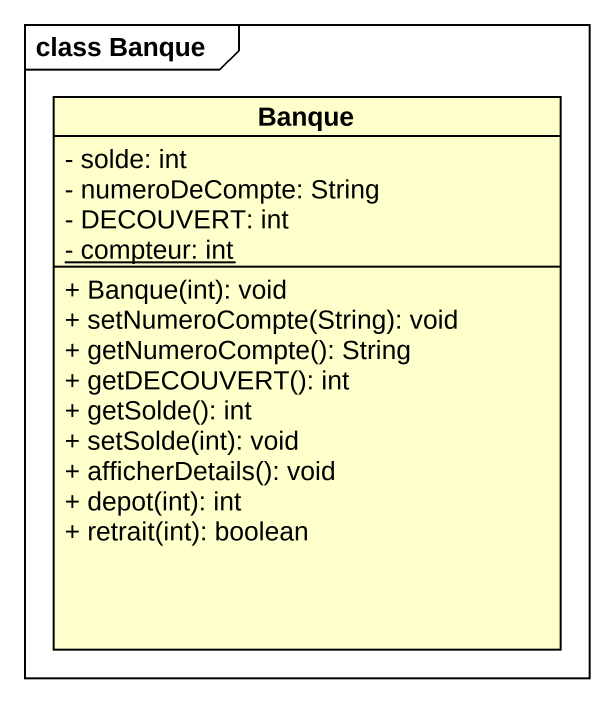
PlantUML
@startuml
mainframe class Banque
hide circle
hide empty members
skinparam classAttributeIconSize 0
class Banque {
  - solde: int
  - numeroDeCompte: String
  - DECOUVERT: int
  {static} - compteur: int
  + Banque(int): void
  + setNumeroCompte(String): void
  + getNumeroCompte(): String
  + getDECOUVERT(): int
  + getSolde(): int
  + setSolde(int): void
  + afficherDetails(): void
  + depot(int): int
  + retrait(int): boolean
}
@enduml
